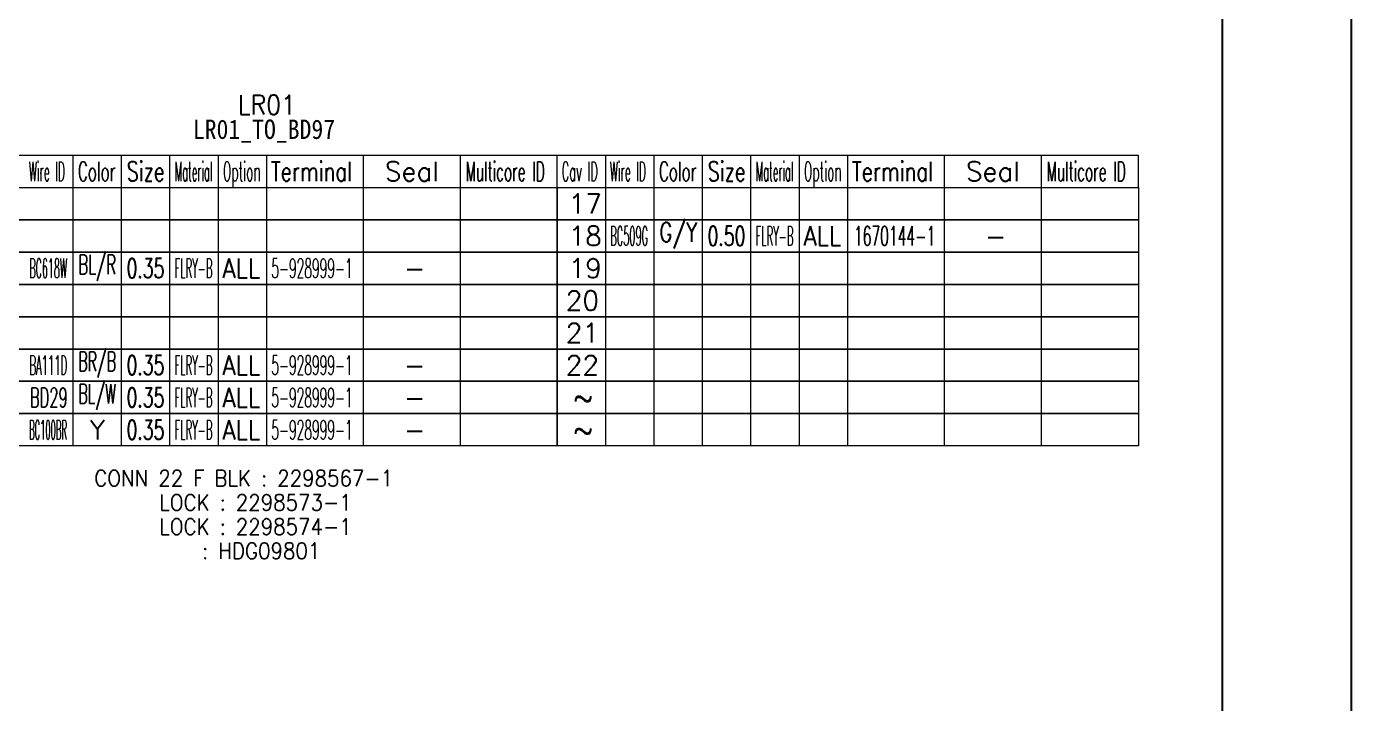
# Model space of a CAD drawing. Header units: inches. Extents: x 47316 to 59086, y 3141 to 11743.
# Drawn here: x 48894.1 to 49099.3, y 7078.8 to 7183.6 of the extents above; entities that cross this region are included whole.
import ezdxf

# ---------------------------------------------------------------- set-up
doc = ezdxf.new("R2010")
doc.units = ezdxf.units.IN
doc.header["$MEASUREMENT"] = 0
doc.styles.get("Standard").update_dxf_attribs({"font": ''})
doc.styles.get('Standard').set_extended_font_data('SimSun')

msp = doc.modelspace()

# ---------------------------------------------------------------- linework, layer by layer
at = {"color": 0, "lineweight": -3}
for p, q in [((49099.34, 6869.2), (49099.34, 7710.2)), ((49079.34, 6889.2), (49079.34, 7690.2))]:
    msp.add_line(p, q, dxfattribs=at)
at = {"color": 0, "linetype": 'Continuous', "lineweight": 15}
for p, q in [((48796.32, 7163.65), (49066.32, 7163.65)), ((48796.32, 7158.65), (49066.32, 7158.65))]:
    msp.add_line(p, q, dxfattribs=at)
at = {"color": 7, "linetype": 'Continuous', "lineweight": 15}
for p, q in [((48901.32, 7158.65), (48901.32, 7163.65)), ((48908.82, 7158.65), (48908.82, 7163.65)), ((48916.32, 7158.65), (48916.32, 7163.65)), ((48923.82, 7158.65), (48923.82, 7163.65)), ((48931.32, 7158.65), (48931.32, 7163.65)), ((48946.32, 7158.65), (48946.32, 7163.65)), ((48961.32, 7158.65), (48961.32, 7163.65)), ((48976.32, 7158.65), (48976.32, 7163.65)), ((48983.82, 7158.65), (48983.82, 7163.65)), ((48991.32, 7158.65), (48991.32, 7163.65)), ((48998.82, 7158.65), (48998.82, 7163.65)), ((49006.32, 7158.65), (49006.32, 7163.65)), ((49013.82, 7158.65), (49013.82, 7163.65)), ((49021.32, 7158.65), (49021.32, 7163.65)), ((49036.32, 7158.65), (49036.32, 7163.65)), ((49051.32, 7158.65), (49051.32, 7163.65)), ((49066.32, 7158.65), (49066.32, 7163.65))]:
    msp.add_line(p, q, dxfattribs=at)
at = {"color": 102, "linetype": 'Continuous', "lineweight": 15}
for p, q in [((48901.32, 7153.65), (48901.32, 7158.65)), ((48908.82, 7153.65), (48908.82, 7158.65)), ((48916.32, 7153.65), (48916.32, 7158.65)), ((48923.82, 7153.65), (48923.82, 7158.65)), ((48931.32, 7153.65), (48931.32, 7158.65)), ((48946.32, 7153.65), (48946.32, 7158.65)), ((48961.32, 7153.65), (48961.32, 7158.65)), ((48983.82, 7153.65), (48983.82, 7158.65)), ((48991.32, 7153.65), (48991.32, 7158.65)), ((48998.82, 7153.65), (48998.82, 7158.65)), ((49006.32, 7153.65), (49006.32, 7158.65)), ((49013.82, 7153.65), (49013.82, 7158.65)), ((49021.32, 7153.65), (49021.32, 7158.65)), ((49036.32, 7153.65), (49036.32, 7158.65)), ((49051.32, 7153.65), (49051.32, 7158.65)), ((48901.32, 7148.65), (48901.32, 7153.65)), ((48908.82, 7148.65), (48908.82, 7153.65)), ((48916.32, 7148.65), (48916.32, 7153.65)), ((48923.82, 7148.65), (48923.82, 7153.65)), ((48931.32, 7148.65), (48931.32, 7153.65)), ((48946.32, 7148.65), (48946.32, 7153.65)), ((48961.32, 7148.65), (48961.32, 7153.65)), ((48983.82, 7148.65), (48983.82, 7153.65)), ((48991.32, 7148.65), (48991.32, 7153.65)), ((48998.82, 7148.65), (48998.82, 7153.65)), ((49006.32, 7148.65), (49006.32, 7153.65)), ((49013.82, 7148.65), (49013.82, 7153.65)), ((49021.32, 7148.65), (49021.32, 7153.65)), ((49036.32, 7148.65), (49036.32, 7153.65)), ((49051.32, 7148.65), (49051.32, 7153.65)), ((48901.32, 7143.65), (48901.32, 7148.65)), ((48908.82, 7143.65), (48908.82, 7148.65)), ((48916.32, 7143.65), (48916.32, 7148.65)), ((48923.82, 7143.65), (48923.82, 7148.65)), ((48931.32, 7143.65), (48931.32, 7148.65)), ((48946.32, 7143.65), (48946.32, 7148.65)), ((48961.32, 7143.65), (48961.32, 7148.65)), ((48983.82, 7143.65), (48983.82, 7148.65)), ((48991.32, 7143.65), (48991.32, 7148.65)), ((48998.82, 7143.65), (48998.82, 7148.65)), ((49006.32, 7143.65), (49006.32, 7148.65)), ((49013.82, 7143.65), (49013.82, 7148.65)), ((49021.32, 7143.65), (49021.32, 7148.65)), ((49036.32, 7143.65), (49036.32, 7148.65)), ((49051.32, 7143.65), (49051.32, 7148.65)), ((48901.32, 7138.65), (48901.32, 7143.65)), ((48908.82, 7138.65), (48908.82, 7143.65)), ((48916.32, 7138.65), (48916.32, 7143.65)), ((48923.82, 7138.65), (48923.82, 7143.65)), ((48931.32, 7138.65), (48931.32, 7143.65)), ((48946.32, 7138.65), (48946.32, 7143.65)), ((48961.32, 7138.65), (48961.32, 7143.65)), ((48983.82, 7138.65), (48983.82, 7143.65)), ((48991.32, 7138.65), (48991.32, 7143.65)), ((48998.82, 7138.65), (48998.82, 7143.65)), ((49006.32, 7138.65), (49006.32, 7143.65)), ((49013.82, 7138.65), (49013.82, 7143.65)), ((49021.32, 7138.65), (49021.32, 7143.65)), ((49036.32, 7138.65), (49036.32, 7143.65)), ((49051.32, 7138.65), (49051.32, 7143.65)), ((48901.32, 7133.65), (48901.32, 7138.65)), ((48908.82, 7133.65), (48908.82, 7138.65)), ((48916.32, 7133.65), (48916.32, 7138.65)), ((48923.82, 7133.65), (48923.82, 7138.65)), ((48931.32, 7133.65), (48931.32, 7138.65)), ((48946.32, 7133.65), (48946.32, 7138.65)), ((48961.32, 7133.65), (48961.32, 7138.65)), ((48983.82, 7133.65), (48983.82, 7138.65)), ((48991.32, 7133.65), (48991.32, 7138.65)), ((48998.82, 7133.65), (48998.82, 7138.65)), ((49006.32, 7133.65), (49006.32, 7138.65)), ((49013.82, 7133.65), (49013.82, 7138.65)), ((49021.32, 7133.65), (49021.32, 7138.65)), ((49036.32, 7133.65), (49036.32, 7138.65)), ((49051.32, 7133.65), (49051.32, 7138.65)), ((48901.32, 7128.65), (48901.32, 7133.65)), ((48908.82, 7128.65), (48908.82, 7133.65)), ((48916.32, 7128.65), (48916.32, 7133.65)), ((48923.82, 7128.65), (48923.82, 7133.65)), ((48931.32, 7128.65), (48931.32, 7133.65)), ((48946.32, 7128.65), (48946.32, 7133.65)), ((48961.32, 7128.65), (48961.32, 7133.65)), ((48983.82, 7128.65), (48983.82, 7133.65)), ((48991.32, 7128.65), (48991.32, 7133.65)), ((48998.82, 7128.65), (48998.82, 7133.65)), ((49006.32, 7128.65), (49006.32, 7133.65)), ((49013.82, 7128.65), (49013.82, 7133.65)), ((49021.32, 7128.65), (49021.32, 7133.65)), ((49036.32, 7128.65), (49036.32, 7133.65)), ((49051.32, 7128.65), (49051.32, 7133.65)), ((48901.32, 7123.65), (48901.32, 7128.65)), ((48908.82, 7123.65), (48908.82, 7128.65)), ((48916.32, 7123.65), (48916.32, 7128.65)), ((48923.82, 7123.65), (48923.82, 7128.65)), ((48931.32, 7123.65), (48931.32, 7128.65)), ((48946.32, 7123.65), (48946.32, 7128.65)), ((48961.32, 7123.65), (48961.32, 7128.65)), ((48983.82, 7123.65), (48983.82, 7128.65)), ((48991.32, 7123.65), (48991.32, 7128.65)), ((48998.82, 7123.65), (48998.82, 7128.65)), ((49006.32, 7123.65), (49006.32, 7128.65)), ((49013.82, 7123.65), (49013.82, 7128.65)), ((49021.32, 7123.65), (49021.32, 7128.65)), ((49036.32, 7123.65), (49036.32, 7128.65)), ((49051.32, 7123.65), (49051.32, 7128.65)), ((48901.32, 7118.65), (48901.32, 7123.65)), ((48908.82, 7118.65), (48908.82, 7123.65)), ((48916.32, 7118.65), (48916.32, 7123.65)), ((48923.82, 7118.65), (48923.82, 7123.65)), ((48931.32, 7118.65), (48931.32, 7123.65)), ((48946.32, 7118.65), (48946.32, 7123.65)), ((48961.32, 7118.65), (48961.32, 7123.65)), ((48983.82, 7118.65), (48983.82, 7123.65)), ((48991.32, 7118.65), (48991.32, 7123.65)), ((48998.82, 7118.65), (48998.82, 7123.65)), ((49006.32, 7118.65), (49006.32, 7123.65)), ((49013.82, 7118.65), (49013.82, 7123.65)), ((49021.32, 7118.65), (49021.32, 7123.65)), ((49036.32, 7118.65), (49036.32, 7123.65)), ((49051.32, 7118.65), (49051.32, 7123.65))]:
    msp.add_line(p, q, dxfattribs=at)
at = {"color": 0, "linetype": 'Continuous', "lineweight": 15}
for points in [[(48886.32, 7153.65), (48886.32, 7158.65), (48976.32, 7158.65), (48976.32, 7153.65)], [(48976.32, 7153.65), (48976.32, 7158.65), (49066.32, 7158.65), (49066.32, 7153.65)], [(48886.32, 7148.65), (48886.32, 7153.65), (48976.32, 7153.65), (48976.32, 7148.65)], [(48976.32, 7148.65), (48976.32, 7153.65), (49066.32, 7153.65), (49066.32, 7148.65)], [(48886.32, 7143.65), (48886.32, 7148.65), (48976.32, 7148.65), (48976.32, 7143.65)], [(48976.32, 7143.65), (48976.32, 7148.65), (49066.32, 7148.65), (49066.32, 7143.65)], [(48886.32, 7138.65), (48886.32, 7143.65), (48976.32, 7143.65), (48976.32, 7138.65)], [(48976.32, 7138.65), (48976.32, 7143.65), (49066.32, 7143.65), (49066.32, 7138.65)], [(48886.32, 7133.65), (48886.32, 7138.65), (48976.32, 7138.65), (48976.32, 7133.65)], [(48976.32, 7133.65), (48976.32, 7138.65), (49066.32, 7138.65), (49066.32, 7133.65)], [(48886.32, 7128.65), (48886.32, 7133.65), (48976.32, 7133.65), (48976.32, 7128.65)], [(48976.32, 7128.65), (48976.32, 7133.65), (49066.32, 7133.65), (49066.32, 7128.65)], [(48886.32, 7123.65), (48886.32, 7128.65), (48976.32, 7128.65), (48976.32, 7123.65)], [(48976.32, 7123.65), (48976.32, 7128.65), (49066.32, 7128.65), (49066.32, 7123.65)], [(48886.32, 7118.65), (48886.32, 7123.65), (48976.32, 7123.65), (48976.32, 7118.65)], [(48976.32, 7118.65), (48976.32, 7123.65), (49066.32, 7123.65), (49066.32, 7118.65)]]:
    msp.add_lwpolyline(points, close=True, dxfattribs=at)

# ---------------------------------------------------------------- texts
at = {"color": 6, "linetype": 'Continuous', "lineweight": 20, "char_height": 3, "attachment_point": 1}
for s, insert, width in [('\\Fromans.shx;\\W0.9000000000;\\T1.0000000000;\\o\\lLR01', (48926.82, 7172.97), 10.0286), ('\\f黑体|b0|i0|c1|p0;\\W0.9000000000;\\T1.0000000000;\\o\\lLR01_TO_BD97', (48919.86, 7169.17), 23.2989)]:
    msp.add_mtext(s, dxfattribs=dict(at, insert=insert, width=width))
at = {"color": 7, "linetype": 'Continuous', "lineweight": 15, "char_height": 3, "attachment_point": 1}
for s, insert, width in [('\\Fromans.shx;\\W0.4026548673;\\T1.0000000000;\\o\\lWire ID', (48894.44, 7162.65), 6.5), ('\\Fromans.shx;\\W0.5687500000;\\T1.0000000000;\\o\\lColor', (48902.07, 7162.65), 6.5), ('\\Fromans.shx;\\W0.7222222222;\\T1.0000000000;\\o\\lSize', (48909.63, 7162.65), 6.5), ('\\Fromans.shx;\\W0.3760330579;\\T1.0000000000;\\o\\lMaterial', (48917.04, 7162.65), 6.5), ('\\Fromans.shx;\\W0.4595959596;\\T1.0000000000;\\o\\lOption', (48924.52, 7162.65), 6.5), ('\\Fromans.shx;\\W0.7480916031;\\T1.0000000000;\\o\\lTerminal', (48931.93, 7162.65), 14), ('\\Fromans.shx;\\W1.0000000000;\\T1.0000000000;\\o\\lSeal', (48949.61, 7162.65), 9.2857), ('\\Fromans.shx;\\W0.5185185185;\\T1.0000000000;\\o\\lMulticore ID', (48962.12, 7162.65), 14), ('\\Fromans.shx;\\W0.4292452830;\\T1.0000000000;\\o\\lCav ID', (48977.01, 7162.65), 6.5), ('\\Fromans.shx;\\W0.4026548673;\\T1.0000000000;\\o\\lWire ID', (48984.44, 7162.65), 6.5), ('\\Fromans.shx;\\W0.5687500000;\\T1.0000000000;\\o\\lColor', (48992.07, 7162.65), 6.5), ('\\Fromans.shx;\\W0.7222222222;\\T1.0000000000;\\o\\lSize', (48999.63, 7162.65), 6.5), ('\\Fromans.shx;\\W0.3760330579;\\T1.0000000000;\\o\\lMaterial', (49007.04, 7162.65), 6.5), ('\\Fromans.shx;\\W0.4595959596;\\T1.0000000000;\\o\\lOption', (49014.52, 7162.65), 6.5), ('\\Fromans.shx;\\W0.7480916031;\\T1.0000000000;\\o\\lTerminal', (49021.93, 7162.65), 14), ('\\Fromans.shx;\\W1.0000000000;\\T1.0000000000;\\o\\lSeal', (49039.61, 7162.65), 9.2857), ('\\Fromans.shx;\\W0.5185185185;\\T1.0000000000;\\o\\lMulticore ID', (49052.12, 7162.65), 14), ('\\Fromans.shx;\\W1.0000000000;\\T1.0000000000;\\o\\l17', (48978.07, 7157.65), 5.7143), ('\\Fromans.shx;\\W1.0000000000;\\T1.0000000000;\\o\\l18', (48978.07, 7152.65), 5.7143), ('\\Fromans.shx;\\W1.0000000000;\\T1.0000000000;\\o\\l19', (48978.07, 7147.65), 5.7143), ('\\Fromans.shx;\\W1.0000000000;\\T1.0000000000;\\o\\l20', (48977.64, 7142.65), 5.7143), ('\\Fromans.shx;\\W1.0000000000;\\T1.0000000000;\\o\\l21', (48977.64, 7137.65), 5.7143), ('\\Fromans.shx;\\W1.0000000000;\\T1.0000000000;\\o\\l22', (48977.64, 7132.65), 5.7143), ('\\Fromans.shx;\\W1.0000000000;\\T1.0000000000;\\o\\l~', (48978.79, 7127.65), 3.7143), ('\\Fromans.shx;\\W1.0000000000;\\T1.0000000000;\\o\\l~', (48978.79, 7122.65), 3.7143)]:
    msp.add_mtext(s, dxfattribs=dict(at, insert=insert, width=width))
at = {"color": 140, "linetype": 'Continuous', "lineweight": 15, "char_height": 3, "attachment_point": 1}
for s, insert, width in [('\\Fromans.shx;\\W0.7459016393;\\T1.0000000000;\\o\\lG/Y', (48992.14, 7153.23), 6.5), ('\\Fromans.shx;\\W0.3760330579;\\T1.0000000000;\\o\\lFLRY-B', (49007.04, 7152.65), 6.5), ('\\Fromans.shx;\\W0.5268817204;\\T1.0000000000;\\o\\l1670144-1', (49022.27, 7152.65), 14), ('\\Fromans.shx;\\W0.5617283951;\\T1.0000000000;\\o\\lBL/R', (48902.14, 7148.23), 6.5), ('\\Fromans.shx;\\W0.3760330579;\\T1.0000000000;\\o\\lFLRY-B', (48917.04, 7147.65), 6.5), ('\\Fromans.shx;\\W0.4622641509;\\T1.0000000000;\\o\\l5-928999-1', (48932.02, 7147.65), 14), ('\\Fromans.shx;\\W0.5352941176;\\T1.0000000000;\\o\\lBR/B', (48902.13, 7133.23), 6.5), ('\\Fromans.shx;\\W0.3760330579;\\T1.0000000000;\\o\\lFLRY-B', (48917.04, 7132.65), 6.5), ('\\Fromans.shx;\\W0.4622641509;\\T1.0000000000;\\o\\l5-928999-1', (48932.02, 7132.65), 14), ('\\Fromans.shx;\\W0.5416666667;\\T1.0000000000;\\o\\lBL/W', (48902.13, 7128.23), 6.5), ('\\Fromans.shx;\\W0.3760330579;\\T1.0000000000;\\o\\lFLRY-B', (48917.04, 7127.65), 6.5), ('\\Fromans.shx;\\W0.4622641509;\\T1.0000000000;\\o\\l5-928999-1', (48932.02, 7127.65), 14), ('\\Fromans.shx;\\W1.0000000000;\\T1.0000000000;\\o\\lY', (48903.93, 7122.65), 2.5714), ('\\Fromans.shx;\\W0.3760330579;\\T1.0000000000;\\o\\lFLRY-B', (48917.04, 7122.65), 6.5), ('\\Fromans.shx;\\W0.4622641509;\\T1.0000000000;\\o\\l5-928999-1', (48932.02, 7122.65), 14)]:
    msp.add_mtext(s, dxfattribs=dict(at, insert=insert, width=width))
at = {"color": 21, "linetype": 'Continuous', "lineweight": 15, "char_height": 3, "attachment_point": 1}
for s, insert, width in [('\\Fromans.shx;\\W0.3699186992;\\T1.0000000000;\\o\\lBC509G', (48984.53, 7152.65), 6.5), ('\\Fromans.shx;\\W0.6500000000;\\T1.0000000000;\\o\\l0.50', (48999.6, 7152.65), 6.5), ('\\Fromans.shx;\\W0.8750000000;\\T1.0000000000;\\o\\lALL', (49014.45, 7152.65), 6.5), ('\\Fromans.shx;\\W1.0000000000;\\T1.0000000000;\\o\\l-', (49042.54, 7152.65), 3.7143), ('\\Fromans.shx;\\W0.3611111111;\\T1.0000000000;\\o\\lBC618W', (48894.53, 7147.65), 6.5), ('\\Fromans.shx;\\W0.6500000000;\\T1.0000000000;\\o\\l0.35', (48909.6, 7147.65), 6.5), ('\\Fromans.shx;\\W0.8750000000;\\T1.0000000000;\\o\\lALL', (48924.45, 7147.65), 6.5), ('\\Fromans.shx;\\W1.0000000000;\\T1.0000000000;\\o\\l-', (48952.54, 7147.65), 3.7143), ('\\Fromans.shx;\\W0.3791666667;\\T1.0000000000;\\o\\lBA111D', (48894.54, 7132.65), 6.5), ('\\Fromans.shx;\\W0.6500000000;\\T1.0000000000;\\o\\l0.35', (48909.6, 7132.65), 6.5), ('\\Fromans.shx;\\W0.8750000000;\\T1.0000000000;\\o\\lALL', (48924.45, 7132.65), 6.5), ('\\Fromans.shx;\\W1.0000000000;\\T1.0000000000;\\o\\l-', (48952.54, 7132.65), 3.7143), ('\\Fromans.shx;\\W0.5548780488;\\T1.0000000000;\\o\\lBD29', (48894.64, 7127.65), 6.5), ('\\Fromans.shx;\\W0.6500000000;\\T1.0000000000;\\o\\l0.35', (48909.6, 7127.65), 6.5), ('\\Fromans.shx;\\W0.8750000000;\\T1.0000000000;\\o\\lALL', (48924.45, 7127.65), 6.5), ('\\Fromans.shx;\\W1.0000000000;\\T1.0000000000;\\o\\l-', (48952.54, 7127.65), 3.7143), ('\\Fromans.shx;\\W0.3159722222;\\T1.0000000000;\\o\\lBC100BR', (48894.5, 7122.65), 6.5), ('\\Fromans.shx;\\W0.6500000000;\\T1.0000000000;\\o\\l0.35', (48909.6, 7122.65), 6.5), ('\\Fromans.shx;\\W0.8750000000;\\T1.0000000000;\\o\\lALL', (48924.45, 7122.65), 6.5), ('\\Fromans.shx;\\W1.0000000000;\\T1.0000000000;\\o\\l-', (48952.54, 7122.65), 3.7143)]:
    msp.add_mtext(s, dxfattribs=dict(at, insert=insert, width=width))
at = {"color": 42, "linetype": 'Continuous', "lineweight": 15, "char_height": 2.5, "attachment_point": 1}
for s, insert, width in [('\\Fromans.shx;\\W0.9000000000;\\T1.0000000000;\\o\\lCONN 22 F BLK : 2298567-1', (48904.59, 7114.9), 54.1071), ('\\Fromans.shx;\\W0.9000000000;\\T1.0000000000;\\o\\lLOCK : 2298573-1', (48914.66, 7111.15), 34.1786), ('\\Fromans.shx;\\W0.9000000000;\\T1.0000000000;\\o\\lLOCK : 2298574-1', (48914.66, 7107.4), 34.1786), ('\\Fromans.shx;\\W0.9000000000;\\T1.0000000000;\\o\\l : HDG09801', (48919.75, 7103.65), 23.1429)]:
    msp.add_mtext(s, dxfattribs=dict(at, insert=insert, width=width))

doc.saveas('drawing.dxf')
